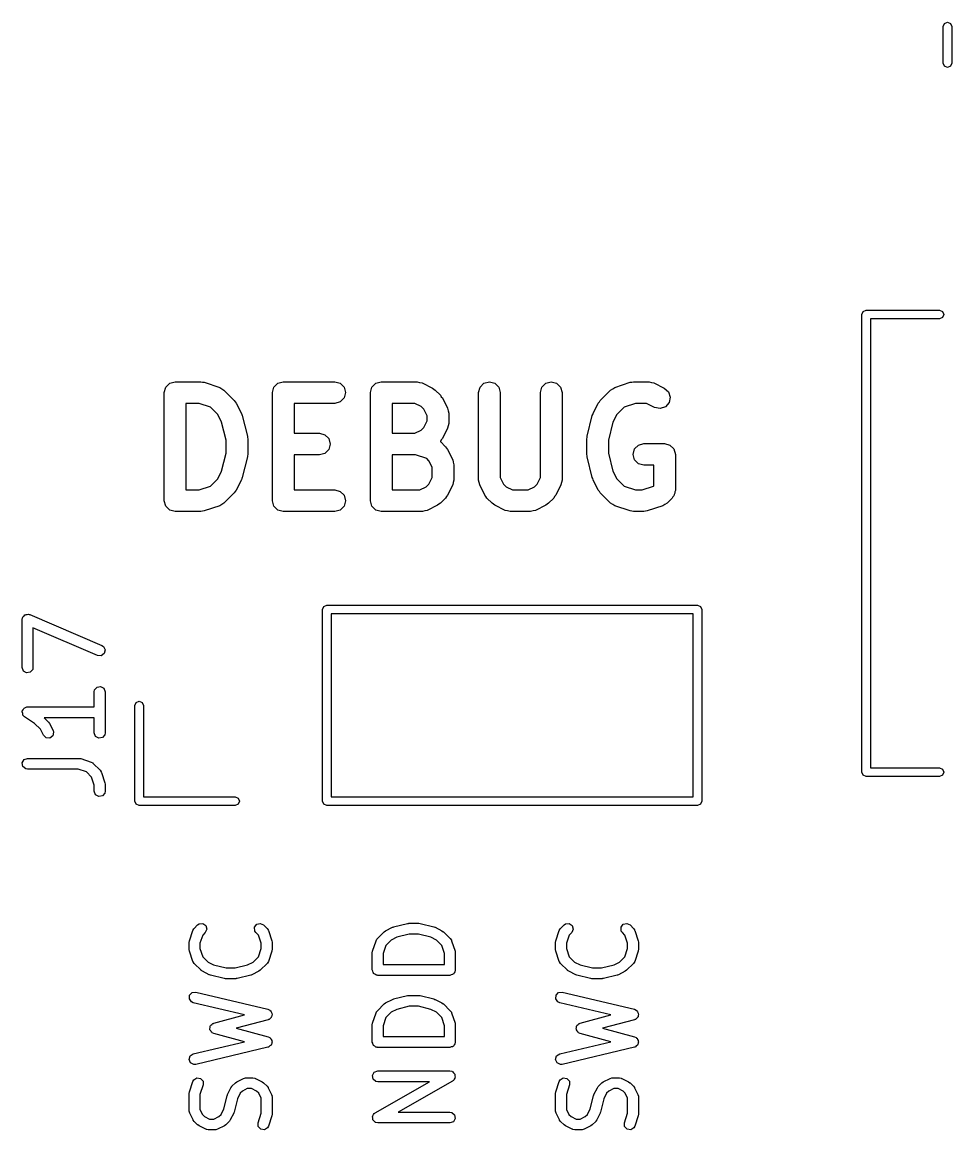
# Model space of a CAD drawing. Extents: x 50 to 157, y -175 to -22.
# Drawn here: x 118.73 to 131.62, y -158 to -142.63 of the extents above; entities that cross this region are included whole.
import ezdxf

# ---------------------------------------------------------------- set-up
doc = ezdxf.new("R2010")
doc.units = 0
doc.layers.add('BLACK', color=7, linetype='CONTINUOUS')

msp = doc.modelspace()

# ---------------------------------------------------------------- linework, layer by layer
at = {"layer": 'BLACK', "linetype": 'CONTINUOUS'}
for p, q in [((131.498, -142.691), (131.515, -142.649)), ((131.498, -143.201), (131.498, -142.691)), ((131.515, -142.649), (131.558, -142.631)), ((131.558, -142.631), (131.6, -142.649)), ((131.6, -142.649), (131.618, -142.691)), ((131.618, -142.691), (131.618, -143.201)), ((131.515, -143.243), (131.498, -143.201)), ((131.558, -143.261), (131.515, -143.243)), ((131.6, -143.243), (131.558, -143.261)), ((131.618, -143.201), (131.6, -143.243)), ((130.369, -146.685), (130.387, -146.643)), ((130.369, -153.035), (130.369, -146.685)), ((130.387, -146.643), (130.429, -146.625)), ((130.429, -146.625), (131.445, -146.625)), ((131.445, -146.625), (131.487, -146.643)), ((131.487, -146.643), (131.505, -146.685)), ((131.505, -146.685), (131.487, -146.727)), ((131.445, -146.745), (130.489, -146.745)), ((130.489, -146.745), (130.489, -152.975)), ((131.487, -146.727), (131.445, -146.745)), ((120.719, -147.694), (120.774, -147.639)), ((120.774, -147.639), (120.849, -147.619)), ((120.849, -147.619), (121.206, -147.619)), ((121.206, -147.619), (121.229, -147.625)), ((121.229, -147.625), (121.253, -147.626)), ((121.253, -147.626), (121.468, -147.698)), ((122.219, -147.694), (122.274, -147.639)), ((122.274, -147.639), (122.349, -147.619)), ((122.349, -147.619), (123.063, -147.619)), ((123.063, -147.619), (123.138, -147.639)), ((123.138, -147.639), (123.193, -147.694)), ((123.576, -147.694), (123.631, -147.639)), ((123.631, -147.639), (123.706, -147.619)), ((123.706, -147.619), (124.206, -147.619)), ((124.206, -147.619), (124.239, -147.627)), ((124.239, -147.627), (124.273, -147.634)), ((124.273, -147.634), (124.416, -147.706)), ((125.076, -147.694), (125.131, -147.639)), ((125.131, -147.639), (125.206, -147.619)), ((125.206, -147.619), (125.281, -147.639)), ((125.281, -147.639), (125.336, -147.694)), ((125.933, -147.694), (125.988, -147.639)), ((125.988, -147.639), (126.063, -147.619)), ((126.063, -147.619), (126.138, -147.639)), ((126.138, -147.639), (126.193, -147.694)), ((126.944, -147.698), (127.159, -147.626)), ((127.159, -147.626), (127.183, -147.625)), ((127.183, -147.625), (127.206, -147.619)), ((127.206, -147.619), (127.42, -147.619)), ((127.42, -147.619), (127.454, -147.627)), ((127.454, -147.627), (127.487, -147.634)), ((127.487, -147.634), (127.63, -147.706)), ((120.699, -147.769), (120.719, -147.694)), ((120.699, -149.269), (120.699, -147.769)), ((121.468, -147.698), (121.496, -147.717)), ((121.496, -147.717), (121.526, -147.734)), ((121.526, -147.734), (121.669, -147.877)), ((122.199, -147.769), (122.219, -147.694)), ((122.199, -149.269), (122.199, -147.769)), ((123.193, -147.694), (123.213, -147.769)), ((123.213, -147.769), (123.193, -147.844)), ((123.556, -147.769), (123.576, -147.694)), ((123.556, -149.269), (123.556, -147.769)), ((124.416, -147.706), (124.434, -147.722)), ((124.434, -147.722), (124.455, -147.734)), ((124.455, -147.734), (124.526, -147.805)), ((125.056, -147.769), (125.076, -147.694)), ((125.056, -148.983), (125.056, -147.769)), ((125.336, -147.694), (125.356, -147.769)), ((125.356, -147.769), (125.356, -148.947)), ((125.913, -147.769), (125.933, -147.694)), ((125.913, -148.947), (125.913, -147.769)), ((126.193, -147.694), (126.213, -147.769)), ((126.213, -147.769), (126.213, -148.983)), ((126.743, -147.877), (126.886, -147.734)), ((126.886, -147.734), (126.916, -147.717)), ((126.916, -147.717), (126.944, -147.698)), ((127.63, -147.706), (127.688, -147.757)), ((127.688, -147.757), (127.713, -147.831)), ((120.999, -147.919), (120.999, -149.119)), ((121.182, -147.919), (120.999, -147.919)), ((121.339, -147.971), (121.182, -147.919)), ((121.669, -147.877), (121.681, -147.898)), ((121.681, -147.898), (121.697, -147.916)), ((121.697, -147.916), (121.769, -148.059)), ((123.063, -147.919), (122.499, -147.919)), ((122.499, -147.919), (122.499, -148.333)), ((123.138, -147.898), (123.063, -147.919)), ((123.193, -147.844), (123.138, -147.898)), ((123.856, -147.919), (123.856, -148.333)), ((124.171, -147.919), (123.856, -147.919)), ((124.26, -147.963), (124.171, -147.919)), ((124.526, -147.805), (124.538, -147.826)), ((124.538, -147.826), (124.554, -147.844)), ((124.554, -147.844), (124.626, -147.987)), ((126.643, -148.059), (126.715, -147.916)), ((126.715, -147.916), (126.731, -147.898)), ((126.731, -147.898), (126.743, -147.877)), ((127.23, -147.919), (127.073, -147.971)), ((127.385, -147.919), (127.23, -147.919)), ((127.496, -147.974), (127.385, -147.919)), ((127.697, -147.907), (127.646, -147.965)), ((127.713, -147.831), (127.697, -147.907)), ((121.44, -148.072), (121.339, -147.971)), ((121.493, -148.178), (121.44, -148.072)), ((121.769, -148.059), (121.772, -148.075)), ((121.772, -148.075), (121.78, -148.089)), ((121.78, -148.089), (121.852, -148.375)), ((124.297, -148), (124.26, -147.963)), ((124.342, -148.09), (124.297, -148)), ((124.342, -148.162), (124.342, -148.09)), ((124.626, -147.987), (124.633, -148.021)), ((124.633, -148.021), (124.642, -148.054)), ((124.642, -148.054), (124.642, -148.197)), ((126.56, -148.375), (126.632, -148.089)), ((126.632, -148.089), (126.64, -148.075)), ((126.64, -148.075), (126.643, -148.059)), ((126.972, -148.072), (126.919, -148.178)), ((127.073, -147.971), (126.972, -148.072)), ((127.572, -147.99), (127.496, -147.974)), ((127.646, -147.965), (127.572, -147.99)), ((121.556, -148.43), (121.493, -148.178)), ((124.26, -148.288), (124.297, -148.251)), ((124.297, -148.251), (124.342, -148.162)), ((124.633, -148.23), (124.626, -148.264)), ((124.642, -148.197), (124.633, -148.23)), ((126.919, -148.178), (126.856, -148.43)), ((121.852, -148.375), (121.851, -148.394)), ((121.851, -148.394), (121.856, -148.411)), ((121.856, -148.411), (121.856, -148.626)), ((122.499, -148.333), (122.849, -148.333)), ((122.849, -148.333), (122.924, -148.353)), ((122.924, -148.353), (122.979, -148.408)), ((122.979, -148.408), (122.999, -148.483)), ((123.856, -148.333), (124.171, -148.333)), ((124.171, -148.333), (124.26, -148.288)), ((124.554, -148.407), (124.538, -148.425)), ((124.626, -148.264), (124.554, -148.407)), ((126.556, -148.411), (126.561, -148.394)), ((126.556, -148.626), (126.556, -148.411)), ((126.561, -148.394), (126.56, -148.375)), ((121.556, -148.607), (121.556, -148.43)), ((122.979, -148.558), (122.924, -148.613)), ((122.999, -148.483), (122.979, -148.558)), ((124.526, -148.446), (124.525, -148.447)), ((124.525, -148.447), (124.526, -148.448)), ((124.538, -148.425), (124.526, -148.446)), ((124.526, -148.448), (124.598, -148.52)), ((124.598, -148.52), (124.61, -148.541)), ((124.61, -148.541), (124.626, -148.559)), ((124.626, -148.559), (124.697, -148.701)), ((126.856, -148.43), (126.856, -148.607)), ((127.199, -148.626), (127.219, -148.551)), ((127.219, -148.551), (127.274, -148.496)), ((127.274, -148.496), (127.349, -148.476)), ((127.349, -148.476), (127.635, -148.476)), ((127.635, -148.476), (127.71, -148.496)), ((127.71, -148.496), (127.764, -148.551)), ((127.764, -148.551), (127.785, -148.626)), ((121.493, -148.859), (121.556, -148.607)), ((121.852, -148.662), (121.78, -148.948)), ((121.856, -148.626), (121.851, -148.644)), ((121.851, -148.644), (121.852, -148.662)), ((122.849, -148.633), (122.499, -148.633)), ((122.499, -148.633), (122.499, -149.119)), ((122.924, -148.613), (122.849, -148.633)), ((123.856, -148.633), (123.856, -149.119)), ((124.182, -148.633), (123.856, -148.633)), ((124.339, -148.685), (124.182, -148.633)), ((124.368, -148.715), (124.339, -148.685)), ((124.413, -148.804), (124.368, -148.715)), ((124.697, -148.701), (124.704, -148.735)), ((126.561, -148.644), (126.556, -148.626)), ((126.56, -148.662), (126.561, -148.644)), ((126.632, -148.948), (126.56, -148.662)), ((126.856, -148.607), (126.919, -148.859)), ((127.219, -148.701), (127.199, -148.626)), ((127.274, -148.756), (127.219, -148.701)), ((127.785, -148.626), (127.785, -149.126)), ((121.44, -148.965), (121.493, -148.859)), ((124.413, -148.947), (124.413, -148.804)), ((124.704, -148.735), (124.713, -148.769)), ((124.713, -148.769), (124.713, -148.983)), ((126.919, -148.859), (126.972, -148.965)), ((127.349, -148.776), (127.274, -148.756)), ((127.485, -148.776), (127.349, -148.776)), ((127.485, -149.064), (127.485, -148.776)), ((121.339, -149.066), (121.44, -148.965)), ((121.769, -148.979), (121.697, -149.121)), ((121.772, -148.962), (121.769, -148.979)), ((121.78, -148.948), (121.772, -148.962)), ((124.368, -149.037), (124.413, -148.947)), ((124.704, -149.016), (124.697, -149.05)), ((124.713, -148.983), (124.704, -149.016)), ((125.065, -149.016), (125.056, -148.983)), ((125.072, -149.05), (125.065, -149.016)), ((125.356, -148.947), (125.401, -149.037)), ((125.868, -149.037), (125.913, -148.947)), ((126.204, -149.016), (126.197, -149.05)), ((126.213, -148.983), (126.204, -149.016)), ((126.64, -148.962), (126.632, -148.948)), ((126.643, -148.979), (126.64, -148.962)), ((126.715, -149.121), (126.643, -148.979)), ((126.972, -148.965), (127.073, -149.066)), ((120.999, -149.119), (121.182, -149.119)), ((121.182, -149.119), (121.339, -149.066)), ((121.669, -149.16), (121.526, -149.303)), ((121.681, -149.139), (121.669, -149.16)), ((121.697, -149.121), (121.681, -149.139)), ((122.499, -149.119), (123.063, -149.119)), ((123.063, -149.119), (123.138, -149.139)), ((123.138, -149.139), (123.193, -149.194)), ((123.856, -149.119), (124.242, -149.119)), ((124.242, -149.119), (124.331, -149.074)), ((124.331, -149.074), (124.368, -149.037)), ((124.697, -149.05), (124.626, -149.193)), ((125.143, -149.193), (125.072, -149.05)), ((125.401, -149.037), (125.438, -149.074)), ((125.438, -149.074), (125.527, -149.119)), ((125.527, -149.119), (125.742, -149.119)), ((125.742, -149.119), (125.831, -149.074)), ((125.831, -149.074), (125.868, -149.037)), ((126.197, -149.05), (126.126, -149.193)), ((126.731, -149.139), (126.715, -149.121)), ((126.743, -149.16), (126.731, -149.139)), ((126.886, -149.303), (126.743, -149.16)), ((127.073, -149.066), (127.23, -149.119)), ((127.23, -149.119), (127.325, -149.119)), ((127.325, -149.119), (127.482, -149.066)), ((127.482, -149.066), (127.485, -149.064)), ((127.77, -149.182), (127.764, -149.201)), ((127.779, -149.165), (127.77, -149.182)), ((127.785, -149.126), (127.779, -149.145)), ((127.779, -149.145), (127.779, -149.165)), ((120.719, -149.344), (120.699, -149.269)), ((121.496, -149.32), (121.468, -149.339)), ((121.526, -149.303), (121.496, -149.32)), ((122.219, -149.344), (122.199, -149.269)), ((123.193, -149.194), (123.213, -149.269)), ((123.213, -149.269), (123.193, -149.344)), ((123.576, -149.344), (123.556, -149.269)), ((124.487, -149.331), (124.345, -149.403)), ((124.505, -149.315), (124.487, -149.331)), ((124.526, -149.303), (124.505, -149.315)), ((124.598, -149.232), (124.526, -149.303)), ((124.61, -149.211), (124.598, -149.232)), ((124.626, -149.193), (124.61, -149.211)), ((125.159, -149.211), (125.143, -149.193)), ((125.171, -149.232), (125.159, -149.211)), ((125.243, -149.303), (125.171, -149.232)), ((125.264, -149.315), (125.243, -149.303)), ((125.282, -149.331), (125.264, -149.315)), ((125.425, -149.403), (125.282, -149.331)), ((125.987, -149.331), (125.845, -149.403)), ((126.005, -149.315), (125.987, -149.331)), ((126.026, -149.303), (126.005, -149.315)), ((126.098, -149.232), (126.026, -149.303)), ((126.11, -149.211), (126.098, -149.232)), ((126.126, -149.193), (126.11, -149.211)), ((126.916, -149.32), (126.886, -149.303)), ((126.944, -149.339), (126.916, -149.32)), ((127.639, -149.32), (127.611, -149.339)), ((127.669, -149.303), (127.639, -149.32)), ((127.741, -149.232), (127.669, -149.303)), ((127.751, -149.215), (127.741, -149.232)), ((127.764, -149.201), (127.751, -149.215)), ((120.774, -149.398), (120.719, -149.344)), ((120.849, -149.419), (120.774, -149.398)), ((121.206, -149.419), (120.849, -149.419)), ((121.229, -149.412), (121.206, -149.419)), ((121.253, -149.411), (121.229, -149.412)), ((121.468, -149.339), (121.253, -149.411)), ((122.274, -149.398), (122.219, -149.344)), ((122.349, -149.419), (122.274, -149.398)), ((123.063, -149.419), (122.349, -149.419)), ((123.138, -149.398), (123.063, -149.419)), ((123.193, -149.344), (123.138, -149.398)), ((123.631, -149.398), (123.576, -149.344)), ((123.706, -149.419), (123.631, -149.398)), ((124.277, -149.419), (123.706, -149.419)), ((124.311, -149.41), (124.277, -149.419)), ((124.345, -149.403), (124.311, -149.41)), ((125.458, -149.41), (125.425, -149.403)), ((125.492, -149.419), (125.458, -149.41)), ((125.777, -149.419), (125.492, -149.419)), ((125.811, -149.41), (125.777, -149.419)), ((125.845, -149.403), (125.811, -149.41)), ((127.159, -149.411), (126.944, -149.339)), ((127.183, -149.412), (127.159, -149.411)), ((127.206, -149.419), (127.183, -149.412)), ((127.349, -149.419), (127.206, -149.419)), ((127.372, -149.412), (127.349, -149.419)), ((127.396, -149.411), (127.372, -149.412)), ((127.611, -149.339), (127.396, -149.411)), ((122.909, -150.736), (122.951, -150.718)), ((122.951, -150.718), (128.091, -150.718)), ((128.091, -150.718), (128.133, -150.736)), ((118.741, -150.876), (118.755, -150.866)), ((118.755, -150.866), (118.766, -150.853)), ((118.766, -150.853), (118.775, -150.851)), ((118.775, -150.851), (118.782, -150.846)), ((118.782, -150.846), (118.799, -150.847)), ((118.799, -150.847), (118.816, -150.844)), ((118.816, -150.844), (118.824, -150.848)), ((118.824, -150.848), (118.833, -150.849)), ((118.833, -150.849), (119.833, -151.277)), ((122.891, -150.778), (122.909, -150.736)), ((122.891, -153.438), (122.891, -150.778)), ((123.011, -150.838), (123.011, -153.378)), ((128.031, -150.838), (123.011, -150.838)), ((128.031, -153.378), (128.031, -150.838)), ((128.133, -150.736), (128.151, -150.778)), ((128.151, -150.778), (128.151, -153.438)), ((118.728, -150.918), (118.733, -150.892)), ((118.728, -151.584), (118.728, -150.918)), ((118.733, -150.892), (118.739, -150.885)), ((118.739, -150.885), (118.741, -150.876)), ((119.774, -151.415), (118.878, -151.031)), ((118.878, -151.031), (118.878, -151.584)), ((119.833, -151.277), (119.855, -151.291)), ((119.855, -151.291), (119.878, -151.337)), ((119.825, -151.418), (119.774, -151.415)), ((119.866, -151.387), (119.825, -151.418)), ((119.878, -151.337), (119.866, -151.387)), ((118.746, -151.632), (118.728, -151.584)), ((118.79, -151.658), (118.746, -151.632)), ((118.874, -151.61), (118.841, -151.649)), ((118.878, -151.584), (118.874, -151.61)), ((118.841, -151.649), (118.79, -151.658)), ((119.728, -151.918), (119.733, -151.892)), ((119.728, -152.128), (119.728, -151.918)), ((119.733, -151.892), (119.766, -151.853)), ((119.766, -151.853), (119.816, -151.844)), ((119.816, -151.844), (119.861, -151.869)), ((119.861, -151.869), (119.878, -151.918)), ((119.878, -151.918), (119.878, -152.489)), ((120.291, -152.108), (120.309, -152.066)), ((120.309, -152.066), (120.351, -152.048)), ((120.351, -152.048), (120.393, -152.066)), ((120.393, -152.066), (120.411, -152.108)), ((118.729, -152.198), (118.73, -152.194)), ((118.735, -152.219), (118.729, -152.198)), ((118.73, -152.19), (118.74, -152.171)), ((118.73, -152.194), (118.73, -152.19)), ((118.738, -152.241), (118.735, -152.219)), ((118.742, -152.244), (118.738, -152.241)), ((118.74, -152.171), (118.749, -152.151)), ((118.743, -152.248), (118.742, -152.244)), ((118.762, -152.266), (118.743, -152.248)), ((118.749, -152.151), (118.753, -152.15)), ((118.753, -152.15), (118.755, -152.146)), ((118.755, -152.146), (118.776, -152.138)), ((118.776, -152.138), (118.795, -152.129)), ((118.795, -152.129), (118.799, -152.13)), ((118.799, -152.13), (118.803, -152.128)), ((118.803, -152.128), (119.728, -152.128)), ((120.291, -153.438), (120.291, -152.108)), ((120.411, -152.108), (120.411, -153.378)), ((118.898, -152.357), (118.762, -152.266)), ((118.98, -152.438), (118.898, -152.357)), ((119.728, -152.278), (119.032, -152.278)), ((119.032, -152.278), (119.095, -152.341)), ((119.095, -152.341), (119.107, -152.359)), ((119.107, -152.359), (119.109, -152.36)), ((119.109, -152.36), (119.156, -152.455)), ((119.728, -152.489), (119.728, -152.278)), ((119.022, -152.522), (118.98, -152.438)), ((119.059, -152.558), (119.022, -152.522)), ((119.11, -152.561), (119.059, -152.558)), ((119.152, -152.53), (119.11, -152.561)), ((119.164, -152.48), (119.152, -152.53)), ((119.156, -152.455), (119.164, -152.48)), ((119.746, -152.537), (119.728, -152.489)), ((119.79, -152.563), (119.746, -152.537)), ((119.841, -152.554), (119.79, -152.563)), ((119.874, -152.515), (119.841, -152.554)), ((119.878, -152.489), (119.874, -152.515)), ((118.73, -152.904), (118.755, -152.86)), ((118.755, -152.86), (118.803, -152.843)), ((118.803, -152.843), (119.518, -152.843)), ((119.518, -152.843), (119.54, -152.846)), ((119.54, -152.846), (119.541, -152.846)), ((119.541, -152.846), (119.684, -152.894)), ((118.738, -152.955), (118.73, -152.904)), ((118.778, -152.988), (118.738, -152.955)), ((118.803, -152.993), (118.778, -152.988)), ((119.505, -152.993), (118.803, -152.993)), ((119.62, -153.031), (119.505, -152.993)), ((119.684, -152.894), (119.707, -152.906)), ((119.707, -152.906), (119.709, -152.91)), ((119.709, -152.91), (119.714, -152.912)), ((119.714, -152.912), (119.809, -153.007)), ((119.809, -153.007), (119.824, -153.029)), ((130.489, -152.975), (131.445, -152.975)), ((131.445, -152.975), (131.487, -152.993)), ((131.487, -152.993), (131.505, -153.035)), ((119.69, -153.101), (119.62, -153.031)), ((119.728, -153.215), (119.69, -153.101)), ((119.824, -153.029), (119.824, -153.033)), ((119.824, -153.033), (119.827, -153.037)), ((119.827, -153.037), (119.875, -153.18)), ((130.387, -153.077), (130.369, -153.035)), ((130.429, -153.095), (130.387, -153.077)), ((131.445, -153.095), (130.429, -153.095)), ((131.487, -153.077), (131.445, -153.095)), ((131.505, -153.035), (131.487, -153.077)), ((119.728, -153.298), (119.728, -153.215)), ((119.746, -153.347), (119.728, -153.298)), ((119.874, -153.324), (119.841, -153.363)), ((119.878, -153.298), (119.874, -153.324)), ((119.875, -153.18), (119.878, -153.202)), ((119.878, -153.202), (119.878, -153.203)), ((119.878, -153.203), (119.878, -153.298)), ((119.79, -153.372), (119.746, -153.347)), ((119.841, -153.363), (119.79, -153.372)), ((120.309, -153.48), (120.291, -153.438)), ((120.351, -153.498), (120.309, -153.48)), ((120.411, -153.378), (121.681, -153.378)), ((121.681, -153.378), (121.723, -153.396)), ((121.723, -153.48), (121.681, -153.498)), ((121.723, -153.396), (121.741, -153.438)), ((121.741, -153.438), (121.723, -153.48)), ((122.909, -153.48), (122.891, -153.438)), ((122.951, -153.498), (122.909, -153.48)), ((123.011, -153.378), (128.031, -153.378)), ((128.133, -153.48), (128.091, -153.498)), ((128.151, -153.438), (128.133, -153.48)), ((121.681, -153.498), (120.351, -153.498)), ((128.091, -153.498), (122.951, -153.498)), ((121.113, -155.2), (121.161, -155.152)), ((121.161, -155.152), (121.182, -155.138)), ((121.182, -155.138), (121.233, -155.133)), ((121.233, -155.133), (121.275, -155.162)), ((121.275, -155.162), (121.288, -155.212)), ((121.951, -155.186), (121.98, -155.144)), ((121.98, -155.144), (122.03, -155.131)), ((122.03, -155.131), (122.076, -155.152)), ((122.076, -155.152), (122.124, -155.2)), ((123.878, -155.18), (124.069, -155.133)), ((124.069, -155.133), (124.084, -155.132)), ((124.084, -155.132), (124.087, -155.13)), ((124.087, -155.13), (124.23, -155.13)), ((124.23, -155.13), (124.245, -155.133)), ((124.245, -155.133), (124.248, -155.133)), ((124.248, -155.133), (124.438, -155.18)), ((126.193, -155.2), (126.241, -155.152)), ((126.241, -155.152), (126.262, -155.138)), ((126.262, -155.138), (126.313, -155.133)), ((126.313, -155.133), (126.355, -155.162)), ((126.355, -155.162), (126.368, -155.212)), ((127.031, -155.186), (127.06, -155.144)), ((127.06, -155.144), (127.11, -155.131)), ((127.11, -155.131), (127.156, -155.152)), ((127.156, -155.152), (127.204, -155.2)), ((121.047, -155.372), (121.095, -155.229)), ((121.095, -155.229), (121.107, -155.206)), ((121.107, -155.206), (121.111, -155.204)), ((121.111, -155.204), (121.113, -155.2)), ((121.232, -155.294), (121.193, -155.408)), ((121.267, -155.259), (121.232, -155.294)), ((121.288, -155.212), (121.267, -155.259)), ((121.955, -155.237), (121.951, -155.186)), ((121.97, -155.259), (121.955, -155.237)), ((122.005, -155.294), (121.97, -155.259)), ((122.043, -155.408), (122.005, -155.294)), ((122.124, -155.2), (122.139, -155.221)), ((122.139, -155.221), (122.139, -155.226)), ((122.139, -155.226), (122.142, -155.229)), ((122.142, -155.229), (122.19, -155.372)), ((123.653, -155.343), (123.748, -155.248)), ((123.748, -155.248), (123.767, -155.235)), ((123.767, -155.235), (123.768, -155.234)), ((123.768, -155.234), (123.863, -155.186)), ((123.923, -155.324), (123.846, -155.362)), ((123.863, -155.186), (123.875, -155.182)), ((123.875, -155.182), (123.878, -155.18)), ((124.096, -155.281), (123.923, -155.324)), ((124.221, -155.281), (124.096, -155.281)), ((124.394, -155.324), (124.221, -155.281)), ((124.471, -155.362), (124.394, -155.324)), ((124.438, -155.18), (124.45, -155.186)), ((124.45, -155.186), (124.454, -155.186)), ((124.454, -155.186), (124.549, -155.234)), ((124.549, -155.234), (124.567, -155.247)), ((124.567, -155.247), (124.569, -155.248)), ((124.569, -155.248), (124.664, -155.343)), ((126.127, -155.372), (126.175, -155.229)), ((126.175, -155.229), (126.187, -155.206)), ((126.187, -155.206), (126.191, -155.204)), ((126.191, -155.204), (126.193, -155.2)), ((126.312, -155.294), (126.273, -155.408)), ((126.347, -155.259), (126.312, -155.294)), ((126.368, -155.212), (126.347, -155.259)), ((127.035, -155.237), (127.031, -155.186)), ((127.05, -155.259), (127.035, -155.237)), ((127.085, -155.294), (127.05, -155.259)), ((127.123, -155.408), (127.085, -155.294)), ((127.204, -155.2), (127.219, -155.221)), ((127.219, -155.221), (127.219, -155.226)), ((127.219, -155.226), (127.222, -155.229)), ((127.222, -155.229), (127.27, -155.372)), ((121.043, -155.396), (121.047, -155.374)), ((121.043, -155.491), (121.043, -155.396)), ((121.047, -155.374), (121.047, -155.372)), ((121.193, -155.408), (121.193, -155.479)), ((121.193, -155.479), (121.232, -155.594)), ((122.005, -155.594), (122.043, -155.479)), ((122.043, -155.479), (122.043, -155.408)), ((122.19, -155.372), (122.193, -155.394)), ((122.193, -155.394), (122.193, -155.396)), ((122.193, -155.396), (122.193, -155.491)), ((123.587, -155.515), (123.635, -155.372)), ((123.635, -155.372), (123.647, -155.349)), ((123.647, -155.349), (123.651, -155.347)), ((123.651, -155.347), (123.653, -155.343)), ((123.772, -155.437), (123.733, -155.551)), ((123.846, -155.362), (123.772, -155.437)), ((124.545, -155.437), (124.471, -155.362)), ((124.583, -155.551), (124.545, -155.437)), ((124.664, -155.343), (124.679, -155.364)), ((124.679, -155.364), (124.679, -155.369)), ((124.679, -155.369), (124.682, -155.372)), ((124.682, -155.372), (124.73, -155.515)), ((126.123, -155.396), (126.127, -155.374)), ((126.123, -155.491), (126.123, -155.396)), ((126.127, -155.374), (126.127, -155.372)), ((126.273, -155.408), (126.273, -155.479)), ((126.273, -155.479), (126.312, -155.594)), ((127.085, -155.594), (127.123, -155.479)), ((127.123, -155.479), (127.123, -155.408)), ((127.27, -155.372), (127.273, -155.394)), ((127.273, -155.394), (127.273, -155.396)), ((127.273, -155.396), (127.273, -155.491)), ((121.044, -155.493), (121.043, -155.491)), ((121.047, -155.515), (121.044, -155.493)), ((121.095, -155.658), (121.047, -155.515)), ((121.232, -155.594), (121.306, -155.668)), ((121.931, -155.668), (122.005, -155.594)), ((122.19, -155.515), (122.142, -155.658)), ((122.193, -155.491), (122.19, -155.513)), ((122.19, -155.513), (122.19, -155.515)), ((123.583, -155.539), (123.587, -155.517)), ((123.583, -155.777), (123.583, -155.539)), ((123.587, -155.517), (123.587, -155.515)), ((123.733, -155.551), (123.733, -155.702)), ((124.583, -155.702), (124.583, -155.551)), ((124.73, -155.515), (124.733, -155.537)), ((124.733, -155.537), (124.733, -155.539)), ((124.733, -155.539), (124.733, -155.777)), ((126.124, -155.493), (126.123, -155.491)), ((126.127, -155.515), (126.124, -155.493)), ((126.175, -155.658), (126.127, -155.515)), ((126.312, -155.594), (126.386, -155.668)), ((127.011, -155.668), (127.085, -155.594)), ((127.27, -155.515), (127.222, -155.658)), ((127.273, -155.491), (127.27, -155.513)), ((127.27, -155.513), (127.27, -155.515)), ((121.098, -155.661), (121.095, -155.658)), ((121.098, -155.666), (121.098, -155.661)), ((121.113, -155.687), (121.098, -155.666)), ((121.208, -155.782), (121.113, -155.687)), ((121.21, -155.783), (121.208, -155.782)), ((121.228, -155.796), (121.21, -155.783)), ((121.306, -155.668), (121.383, -155.706)), ((121.383, -155.706), (121.556, -155.75)), ((121.556, -155.75), (121.681, -155.75)), ((121.681, -155.75), (121.854, -155.706)), ((121.854, -155.706), (121.931, -155.668)), ((122.029, -155.782), (122.01, -155.795)), ((122.124, -155.687), (122.029, -155.782)), ((122.126, -155.683), (122.124, -155.687)), ((122.13, -155.681), (122.126, -155.683)), ((122.142, -155.658), (122.13, -155.681)), ((123.59, -155.795), (123.583, -155.777)), ((123.733, -155.702), (124.583, -155.702)), ((124.732, -155.79), (124.731, -155.793)), ((124.733, -155.777), (124.732, -155.787)), ((124.732, -155.787), (124.732, -155.79)), ((126.178, -155.661), (126.175, -155.658)), ((126.178, -155.666), (126.178, -155.661)), ((126.193, -155.687), (126.178, -155.666)), ((126.288, -155.782), (126.193, -155.687)), ((126.29, -155.783), (126.288, -155.782)), ((126.308, -155.796), (126.29, -155.783)), ((126.386, -155.668), (126.463, -155.706)), ((126.463, -155.706), (126.636, -155.75)), ((126.636, -155.75), (126.761, -155.75)), ((126.761, -155.75), (126.934, -155.706)), ((126.934, -155.706), (127.011, -155.668)), ((127.109, -155.782), (127.09, -155.795)), ((127.204, -155.687), (127.109, -155.782)), ((127.206, -155.683), (127.204, -155.687)), ((127.21, -155.681), (127.206, -155.683)), ((127.222, -155.658), (127.21, -155.681)), ((121.323, -155.844), (121.228, -155.796)), ((121.326, -155.844), (121.323, -155.844)), ((121.338, -155.85), (121.326, -155.844)), ((121.529, -155.897), (121.338, -155.85)), ((121.532, -155.897), (121.529, -155.897)), ((121.547, -155.9), (121.532, -155.897)), ((121.69, -155.9), (121.547, -155.9)), ((121.693, -155.898), (121.69, -155.9)), ((121.708, -155.897), (121.693, -155.898)), ((121.898, -155.85), (121.708, -155.897)), ((121.901, -155.848), (121.898, -155.85)), ((121.914, -155.844), (121.901, -155.848)), ((122.009, -155.796), (121.914, -155.844)), ((122.01, -155.795), (122.009, -155.796)), ((123.593, -155.814), (123.59, -155.795)), ((123.599, -155.819), (123.593, -155.814)), ((123.601, -155.825), (123.599, -155.819)), ((123.618, -155.835), (123.601, -155.825)), ((123.633, -155.847), (123.618, -155.835)), ((123.642, -155.849), (123.633, -155.847)), ((123.645, -155.851), (123.642, -155.849)), ((123.649, -155.85), (123.645, -155.851)), ((123.658, -155.852), (123.649, -155.85)), ((124.658, -155.852), (123.658, -155.852)), ((124.677, -155.845), (124.658, -155.852)), ((124.696, -155.842), (124.677, -155.845)), ((124.7, -155.837), (124.696, -155.842)), ((124.707, -155.834), (124.7, -155.837)), ((124.716, -155.818), (124.707, -155.834)), ((124.729, -155.803), (124.716, -155.818)), ((124.731, -155.793), (124.729, -155.803)), ((126.403, -155.844), (126.308, -155.796)), ((126.406, -155.844), (126.403, -155.844)), ((126.418, -155.85), (126.406, -155.844)), ((126.609, -155.897), (126.418, -155.85)), ((126.612, -155.897), (126.609, -155.897)), ((126.627, -155.9), (126.612, -155.897)), ((126.77, -155.9), (126.627, -155.9)), ((126.773, -155.898), (126.77, -155.9)), ((126.788, -155.897), (126.773, -155.898)), ((126.978, -155.85), (126.788, -155.897)), ((126.981, -155.848), (126.978, -155.85)), ((126.994, -155.844), (126.981, -155.848)), ((127.089, -155.796), (126.994, -155.844)), ((127.09, -155.795), (127.089, -155.796)), ((121.05, -156.128), (121.085, -156.091)), ((121.085, -156.091), (121.136, -156.085)), ((121.136, -156.085), (122.136, -156.323)), ((126.13, -156.128), (126.165, -156.091)), ((126.165, -156.091), (126.216, -156.085)), ((126.216, -156.085), (127.216, -156.323)), ((121.046, -156.179), (121.05, -156.128)), ((121.077, -156.221), (121.046, -156.179)), ((121.101, -156.231), (121.077, -156.221)), ((121.812, -156.4), (121.101, -156.231)), ((123.653, -156.343), (123.748, -156.248)), ((123.748, -156.248), (123.767, -156.235)), ((123.767, -156.235), (123.768, -156.234)), ((123.768, -156.234), (123.863, -156.186)), ((123.863, -156.186), (123.875, -156.182)), ((123.875, -156.182), (123.878, -156.18)), ((123.878, -156.18), (124.069, -156.133)), ((124.069, -156.133), (124.084, -156.132)), ((124.084, -156.132), (124.087, -156.13)), ((124.087, -156.13), (124.23, -156.13)), ((124.23, -156.13), (124.245, -156.133)), ((124.245, -156.133), (124.248, -156.133)), ((124.248, -156.133), (124.438, -156.18)), ((124.438, -156.18), (124.45, -156.186)), ((124.45, -156.186), (124.454, -156.186)), ((124.454, -156.186), (124.549, -156.234)), ((124.549, -156.234), (124.567, -156.247)), ((124.567, -156.247), (124.569, -156.248)), ((124.569, -156.248), (124.664, -156.343)), ((126.126, -156.179), (126.13, -156.128)), ((126.157, -156.221), (126.126, -156.179)), ((126.181, -156.231), (126.157, -156.221)), ((126.892, -156.4), (126.181, -156.231)), ((121.385, -156.514), (121.812, -156.4)), ((122.136, -156.323), (122.16, -156.333)), ((122.16, -156.333), (122.164, -156.34)), ((122.164, -156.34), (122.172, -156.343)), ((122.172, -156.343), (122.179, -156.36)), ((122.179, -156.36), (122.19, -156.375)), ((122.193, -156.39), (122.188, -156.407)), ((122.19, -156.375), (122.19, -156.382)), ((122.19, -156.382), (122.193, -156.39)), ((123.587, -156.515), (123.635, -156.372)), ((123.635, -156.372), (123.647, -156.349)), ((123.647, -156.349), (123.651, -156.347)), ((123.651, -156.347), (123.653, -156.343)), ((123.846, -156.362), (123.772, -156.437)), ((123.923, -156.324), (123.846, -156.362)), ((124.096, -156.281), (123.923, -156.324)), ((124.221, -156.281), (124.096, -156.281)), ((124.394, -156.324), (124.221, -156.281)), ((124.471, -156.362), (124.394, -156.324)), ((124.545, -156.437), (124.471, -156.362)), ((124.664, -156.343), (124.679, -156.364)), ((124.679, -156.364), (124.679, -156.369)), ((124.679, -156.369), (124.682, -156.372)), ((124.682, -156.372), (124.73, -156.515)), ((126.465, -156.514), (126.892, -156.4)), ((127.216, -156.323), (127.24, -156.333)), ((127.24, -156.333), (127.244, -156.34)), ((127.244, -156.34), (127.252, -156.343)), ((127.252, -156.343), (127.259, -156.36)), ((127.259, -156.36), (127.27, -156.375)), ((127.273, -156.39), (127.268, -156.407)), ((127.27, -156.375), (127.27, -156.382)), ((127.27, -156.382), (127.273, -156.39)), ((121.334, -156.574), (121.336, -156.555)), ((121.336, -156.555), (121.341, -156.55)), ((121.341, -156.55), (121.343, -156.543)), ((121.343, -156.543), (121.359, -156.532)), ((121.359, -156.532), (121.372, -156.518)), ((121.372, -156.518), (121.379, -156.518)), ((121.379, -156.518), (121.385, -156.514)), ((122.138, -156.469), (121.695, -156.586)), ((122.144, -156.464), (122.138, -156.469)), ((122.152, -156.463), (122.144, -156.464)), ((122.165, -156.45), (122.152, -156.463)), ((122.18, -156.439), (122.165, -156.45)), ((122.182, -156.432), (122.18, -156.439)), ((122.187, -156.426), (122.182, -156.432)), ((122.188, -156.407), (122.187, -156.426)), ((123.583, -156.539), (123.587, -156.517)), ((123.583, -156.777), (123.583, -156.539)), ((123.587, -156.517), (123.587, -156.515)), ((123.772, -156.437), (123.733, -156.551)), ((123.733, -156.551), (123.733, -156.702)), ((124.583, -156.551), (124.545, -156.437)), ((124.583, -156.702), (124.583, -156.551)), ((124.73, -156.515), (124.733, -156.537)), ((124.733, -156.537), (124.733, -156.539)), ((124.733, -156.539), (124.733, -156.777)), ((126.414, -156.574), (126.416, -156.555)), ((126.416, -156.555), (126.421, -156.55)), ((126.421, -156.55), (126.423, -156.543)), ((126.423, -156.543), (126.439, -156.532)), ((126.439, -156.532), (126.452, -156.518)), ((126.452, -156.518), (126.459, -156.518)), ((126.459, -156.518), (126.465, -156.514)), ((127.218, -156.469), (126.775, -156.586)), ((127.224, -156.464), (127.218, -156.469)), ((127.232, -156.463), (127.224, -156.464)), ((127.245, -156.45), (127.232, -156.463)), ((127.26, -156.439), (127.245, -156.45)), ((127.262, -156.432), (127.26, -156.439)), ((127.267, -156.426), (127.262, -156.432)), ((127.268, -156.407), (127.267, -156.426)), ((121.329, -156.593), (121.334, -156.574)), ((121.332, -156.599), (121.329, -156.593)), ((121.332, -156.606), (121.332, -156.599)), ((121.343, -156.622), (121.332, -156.606)), ((121.351, -156.639), (121.343, -156.622)), ((121.357, -156.642), (121.351, -156.639)), ((121.361, -156.648), (121.357, -156.642)), ((121.385, -156.659), (121.361, -156.648)), ((121.812, -156.773), (121.385, -156.659)), ((121.695, -156.586), (122.138, -156.704)), ((122.138, -156.704), (122.161, -156.715)), ((123.733, -156.702), (124.583, -156.702)), ((126.409, -156.593), (126.414, -156.574)), ((126.412, -156.599), (126.409, -156.593)), ((126.412, -156.606), (126.412, -156.599)), ((126.423, -156.622), (126.412, -156.606)), ((126.431, -156.639), (126.423, -156.622)), ((126.437, -156.642), (126.431, -156.639)), ((126.441, -156.648), (126.437, -156.642)), ((126.465, -156.659), (126.441, -156.648)), ((126.892, -156.773), (126.465, -156.659)), ((126.775, -156.586), (127.218, -156.704)), ((127.218, -156.704), (127.241, -156.715)), ((121.101, -156.942), (121.812, -156.773)), ((122.136, -156.85), (121.136, -157.088)), ((122.142, -156.846), (122.136, -156.85)), ((122.15, -156.845), (122.142, -156.846)), ((122.163, -156.832), (122.15, -156.845)), ((122.161, -156.715), (122.166, -156.722)), ((122.179, -156.822), (122.163, -156.832)), ((122.166, -156.722), (122.173, -156.725)), ((122.173, -156.725), (122.18, -156.742)), ((122.181, -156.814), (122.179, -156.822)), ((122.18, -156.742), (122.191, -156.757)), ((122.186, -156.809), (122.181, -156.814)), ((122.188, -156.79), (122.186, -156.809)), ((122.193, -156.773), (122.188, -156.79)), ((122.191, -156.757), (122.19, -156.765)), ((122.19, -156.765), (122.193, -156.773)), ((123.59, -156.795), (123.583, -156.777)), ((123.593, -156.814), (123.59, -156.795)), ((123.599, -156.819), (123.593, -156.814)), ((123.601, -156.825), (123.599, -156.819)), ((123.618, -156.835), (123.601, -156.825)), ((123.633, -156.847), (123.618, -156.835)), ((123.642, -156.849), (123.633, -156.847)), ((123.645, -156.851), (123.642, -156.849)), ((123.649, -156.85), (123.645, -156.851)), ((123.658, -156.852), (123.649, -156.85)), ((124.658, -156.852), (123.658, -156.852)), ((124.677, -156.845), (124.658, -156.852)), ((124.696, -156.842), (124.677, -156.845)), ((124.7, -156.837), (124.696, -156.842)), ((124.707, -156.834), (124.7, -156.837)), ((124.716, -156.818), (124.707, -156.834)), ((124.729, -156.803), (124.716, -156.818)), ((124.731, -156.793), (124.729, -156.803)), ((124.732, -156.79), (124.731, -156.793)), ((124.733, -156.777), (124.732, -156.787)), ((124.732, -156.787), (124.732, -156.79)), ((126.181, -156.942), (126.892, -156.773)), ((127.216, -156.85), (126.216, -157.088)), ((127.222, -156.846), (127.216, -156.85)), ((127.23, -156.845), (127.222, -156.846)), ((127.243, -156.832), (127.23, -156.845)), ((127.241, -156.715), (127.246, -156.722)), ((127.259, -156.822), (127.243, -156.832)), ((127.246, -156.722), (127.253, -156.725)), ((127.253, -156.725), (127.26, -156.742)), ((127.261, -156.814), (127.259, -156.822)), ((127.26, -156.742), (127.271, -156.757)), ((127.266, -156.809), (127.261, -156.814)), ((127.268, -156.79), (127.266, -156.809)), ((127.273, -156.773), (127.268, -156.79)), ((127.271, -156.757), (127.27, -156.765)), ((127.27, -156.765), (127.273, -156.773)), ((121.043, -157.019), (121.058, -156.97)), ((121.064, -157.067), (121.043, -157.019)), ((121.058, -156.97), (121.101, -156.942)), ((126.123, -157.019), (126.138, -156.97)), ((126.144, -157.067), (126.123, -157.019)), ((126.138, -156.97), (126.181, -156.942)), ((121.11, -157.09), (121.064, -157.067)), ((121.136, -157.088), (121.11, -157.09)), ((126.19, -157.09), (126.144, -157.067)), ((126.216, -157.088), (126.19, -157.09)), ((121.047, -157.468), (121.095, -157.325)), ((121.095, -157.325), (121.107, -157.302)), ((121.107, -157.302), (121.151, -157.275)), ((121.151, -157.275), (121.202, -157.282)), ((121.202, -157.282), (121.236, -157.321)), ((121.236, -157.321), (121.237, -157.372)), ((121.704, -157.329), (121.799, -157.281)), ((121.799, -157.281), (121.824, -157.274)), ((121.824, -157.274), (121.828, -157.275)), ((121.828, -157.275), (121.833, -157.273)), ((121.833, -157.273), (121.928, -157.273)), ((121.928, -157.273), (121.954, -157.278)), ((121.954, -157.278), (121.957, -157.281)), ((121.957, -157.281), (121.961, -157.281)), ((121.961, -157.281), (122.057, -157.329)), ((123.584, -157.24), (123.61, -157.196)), ((123.593, -157.291), (123.584, -157.24)), ((123.633, -157.324), (123.593, -157.291)), ((123.61, -157.196), (123.658, -157.178)), ((123.658, -157.328), (123.633, -157.324)), ((123.658, -157.178), (124.658, -157.178)), ((124.696, -157.318), (123.941, -157.75)), ((124.658, -157.178), (124.684, -157.183)), ((124.684, -157.183), (124.689, -157.187)), ((124.689, -157.187), (124.696, -157.188)), ((124.696, -157.188), (124.709, -157.203)), ((124.7, -157.313), (124.696, -157.318)), ((124.707, -157.311), (124.7, -157.313)), ((124.716, -157.294), (124.707, -157.311)), ((124.709, -157.203), (124.723, -157.216)), ((124.729, -157.279), (124.716, -157.294)), ((124.723, -157.216), (124.725, -157.222)), ((124.725, -157.222), (124.729, -157.228)), ((124.729, -157.228), (124.729, -157.247)), ((124.729, -157.247), (124.732, -157.266)), ((124.732, -157.266), (124.729, -157.272)), ((124.729, -157.272), (124.729, -157.279)), ((126.127, -157.468), (126.175, -157.325)), ((126.175, -157.325), (126.187, -157.302)), ((126.187, -157.302), (126.231, -157.275)), ((126.231, -157.275), (126.282, -157.282)), ((126.282, -157.282), (126.316, -157.321)), ((126.316, -157.321), (126.317, -157.372)), ((126.784, -157.329), (126.879, -157.281)), ((126.879, -157.281), (126.904, -157.274)), ((126.904, -157.274), (126.908, -157.275)), ((126.908, -157.275), (126.913, -157.273)), ((126.913, -157.273), (127.008, -157.273)), ((127.008, -157.273), (127.034, -157.278)), ((127.034, -157.278), (127.037, -157.281)), ((127.037, -157.281), (127.041, -157.281)), ((127.041, -157.281), (127.137, -157.329)), ((121.043, -157.491), (121.047, -157.469)), ((121.047, -157.469), (121.047, -157.468)), ((121.237, -157.372), (121.193, -157.503)), ((121.575, -157.505), (121.623, -157.41)), ((121.623, -157.41), (121.636, -157.392)), ((121.636, -157.392), (121.637, -157.391)), ((121.637, -157.391), (121.684, -157.343)), ((121.684, -157.343), (121.703, -157.33)), ((121.703, -157.33), (121.704, -157.329)), ((121.782, -157.458), (121.751, -157.488)), ((121.85, -157.423), (121.782, -157.458)), ((121.91, -157.423), (121.85, -157.423)), ((121.979, -157.458), (121.91, -157.423)), ((122.009, -157.488), (121.979, -157.458)), ((122.057, -157.329), (122.075, -157.342)), ((122.075, -157.342), (122.076, -157.343)), ((122.076, -157.343), (122.124, -157.391)), ((122.124, -157.391), (122.137, -157.409)), ((122.137, -157.409), (122.138, -157.41)), ((122.138, -157.41), (122.185, -157.505)), ((123.621, -157.759), (124.376, -157.328)), ((124.376, -157.328), (123.658, -157.328)), ((126.123, -157.491), (126.127, -157.469)), ((126.127, -157.469), (126.127, -157.468)), ((126.317, -157.372), (126.273, -157.503)), ((126.655, -157.505), (126.703, -157.41)), ((126.703, -157.41), (126.716, -157.392)), ((126.716, -157.392), (126.717, -157.391)), ((126.717, -157.391), (126.764, -157.343)), ((126.764, -157.343), (126.783, -157.33)), ((126.783, -157.33), (126.784, -157.329)), ((126.862, -157.458), (126.831, -157.488)), ((126.93, -157.423), (126.862, -157.458)), ((126.99, -157.423), (126.93, -157.423)), ((127.059, -157.458), (126.99, -157.423)), ((127.089, -157.488), (127.059, -157.458)), ((127.137, -157.329), (127.155, -157.342)), ((127.155, -157.342), (127.156, -157.343)), ((127.156, -157.343), (127.204, -157.391)), ((127.204, -157.391), (127.217, -157.409)), ((127.217, -157.409), (127.218, -157.41)), ((127.218, -157.41), (127.265, -157.505)), ((121.043, -157.729), (121.043, -157.491)), ((121.193, -157.503), (121.193, -157.712)), ((121.524, -157.703), (121.569, -157.521)), ((121.569, -157.521), (121.575, -157.509)), ((121.575, -157.509), (121.575, -157.505)), ((121.713, -157.565), (121.667, -157.748)), ((121.751, -157.488), (121.713, -157.565)), ((122.043, -157.557), (122.009, -157.488)), ((122.043, -157.765), (122.043, -157.557)), ((122.185, -157.505), (122.193, -157.53)), ((122.193, -157.53), (122.192, -157.535)), ((122.192, -157.535), (122.193, -157.539)), ((122.193, -157.539), (122.193, -157.777)), ((126.123, -157.729), (126.123, -157.491)), ((126.273, -157.503), (126.273, -157.712)), ((126.604, -157.703), (126.649, -157.521)), ((126.649, -157.521), (126.655, -157.509)), ((126.655, -157.509), (126.655, -157.505)), ((126.793, -157.565), (126.747, -157.748)), ((126.831, -157.488), (126.793, -157.565)), ((127.123, -157.557), (127.089, -157.488)), ((127.123, -157.765), (127.123, -157.557)), ((127.265, -157.505), (127.273, -157.53)), ((127.273, -157.53), (127.272, -157.535)), ((127.272, -157.535), (127.273, -157.539)), ((127.273, -157.539), (127.273, -157.777)), ((121.045, -157.734), (121.043, -157.729)), ((121.044, -157.738), (121.045, -157.734)), ((121.051, -157.763), (121.044, -157.738)), ((121.099, -157.858), (121.051, -157.763)), ((121.193, -157.712), (121.228, -157.78)), ((121.228, -157.78), (121.258, -157.811)), ((121.455, -157.811), (121.485, -157.78)), ((121.485, -157.78), (121.524, -157.703)), ((121.662, -157.763), (121.614, -157.858)), ((121.667, -157.748), (121.662, -157.759)), ((121.662, -157.759), (121.662, -157.763)), ((122, -157.896), (122.043, -157.765)), ((122.193, -157.777), (122.19, -157.799)), ((123.588, -157.799), (123.6, -157.784)), ((123.6, -157.784), (123.61, -157.767)), ((123.61, -157.767), (123.617, -157.765)), ((123.617, -157.765), (123.621, -157.759)), ((123.941, -157.75), (124.658, -157.75)), ((124.658, -157.75), (124.684, -157.754)), ((124.684, -157.754), (124.723, -157.787)), ((124.723, -157.787), (124.732, -157.838)), ((126.125, -157.734), (126.123, -157.729)), ((126.124, -157.738), (126.125, -157.734)), ((126.131, -157.763), (126.124, -157.738)), ((126.179, -157.858), (126.131, -157.763)), ((126.273, -157.712), (126.308, -157.78)), ((126.308, -157.78), (126.338, -157.811)), ((126.535, -157.811), (126.565, -157.78)), ((126.565, -157.78), (126.604, -157.703)), ((126.742, -157.763), (126.694, -157.858)), ((126.747, -157.748), (126.742, -157.759)), ((126.742, -157.759), (126.742, -157.763)), ((127.08, -157.896), (127.123, -157.765)), ((127.273, -157.777), (127.27, -157.799)), ((121.1, -157.859), (121.099, -157.858)), ((121.113, -157.878), (121.1, -157.859)), ((121.161, -157.925), (121.113, -157.878)), ((121.162, -157.926), (121.161, -157.925)), ((121.18, -157.939), (121.162, -157.926)), ((121.275, -157.987), (121.18, -157.939)), ((121.258, -157.811), (121.327, -157.845)), ((121.327, -157.845), (121.386, -157.845)), ((121.386, -157.845), (121.455, -157.811)), ((121.533, -157.939), (121.438, -157.987)), ((121.534, -157.938), (121.533, -157.939)), ((121.552, -157.925), (121.534, -157.938)), ((121.6, -157.878), (121.552, -157.925)), ((121.601, -157.876), (121.6, -157.878)), ((121.614, -157.858), (121.601, -157.876)), ((122.001, -157.947), (122, -157.896)), ((122.19, -157.801), (122.142, -157.944)), ((122.19, -157.799), (122.19, -157.801)), ((123.584, -157.812), (123.588, -157.806)), ((123.588, -157.831), (123.584, -157.812)), ((123.588, -157.806), (123.588, -157.799)), ((123.588, -157.85), (123.588, -157.831)), ((123.592, -157.855), (123.588, -157.85)), ((123.593, -157.862), (123.592, -157.855)), ((123.608, -157.875), (123.593, -157.862)), ((123.621, -157.889), (123.608, -157.875)), ((123.627, -157.891), (123.621, -157.889)), ((123.633, -157.895), (123.627, -157.891)), ((123.658, -157.9), (123.633, -157.895)), ((124.658, -157.9), (123.658, -157.9)), ((124.707, -157.882), (124.658, -157.9)), ((124.732, -157.838), (124.707, -157.882)), ((126.18, -157.859), (126.179, -157.858)), ((126.193, -157.878), (126.18, -157.859)), ((126.241, -157.925), (126.193, -157.878)), ((126.242, -157.926), (126.241, -157.925)), ((126.26, -157.939), (126.242, -157.926)), ((126.355, -157.987), (126.26, -157.939)), ((126.338, -157.811), (126.407, -157.845)), ((126.407, -157.845), (126.466, -157.845)), ((126.466, -157.845), (126.535, -157.811)), ((126.613, -157.939), (126.518, -157.987)), ((126.614, -157.938), (126.613, -157.939)), ((126.632, -157.925), (126.614, -157.938)), ((126.68, -157.878), (126.632, -157.925)), ((126.681, -157.876), (126.68, -157.878)), ((126.694, -157.858), (126.681, -157.876)), ((127.081, -157.947), (127.08, -157.896)), ((127.27, -157.801), (127.222, -157.944)), ((127.27, -157.799), (127.27, -157.801)), ((121.28, -157.987), (121.275, -157.987)), ((121.283, -157.99), (121.28, -157.987)), ((121.309, -157.995), (121.283, -157.99)), ((121.404, -157.995), (121.309, -157.995)), ((121.408, -157.993), (121.404, -157.995)), ((121.413, -157.994), (121.408, -157.993)), ((121.438, -157.987), (121.413, -157.994)), ((122.035, -157.986), (122.001, -157.947)), ((122.086, -157.993), (122.035, -157.986)), ((122.13, -157.966), (122.086, -157.993)), ((122.142, -157.944), (122.13, -157.966)), ((126.36, -157.987), (126.355, -157.987)), ((126.363, -157.99), (126.36, -157.987)), ((126.389, -157.995), (126.363, -157.99)), ((126.484, -157.995), (126.389, -157.995)), ((126.488, -157.993), (126.484, -157.995)), ((126.493, -157.994), (126.488, -157.993)), ((126.518, -157.987), (126.493, -157.994)), ((127.115, -157.986), (127.081, -157.947)), ((127.166, -157.993), (127.115, -157.986)), ((127.21, -157.966), (127.166, -157.993)), ((127.222, -157.944), (127.21, -157.966))]:
    msp.add_line(p, q, dxfattribs=at)

doc.saveas('drawing.dxf')
